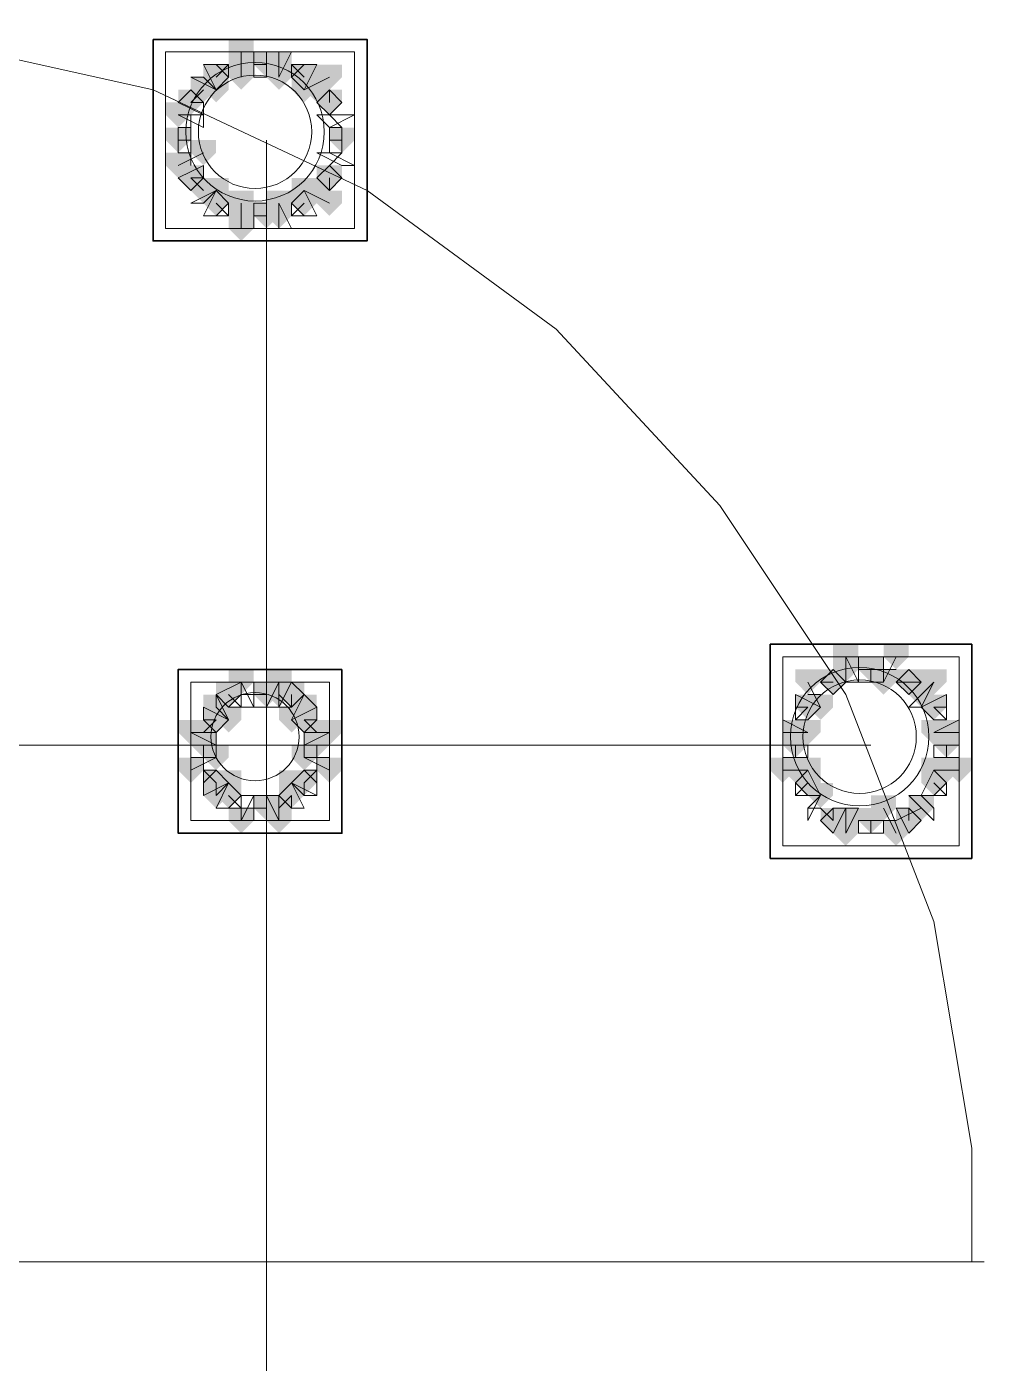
# Model space of a CAD drawing. Header units: millimetres. Extents: x 2315 to 4619, y 1334 to 1897.
# Drawn here: x 4019.39 to 4024.03, y 1554.21 to 1560.69 of the extents above; entities that cross this region are included whole.
import ezdxf

# ---------------------------------------------------------------- set-up
doc = ezdxf.new("R2010")
doc.units = ezdxf.units.MM
for name, color, linetype, true_color in [('PDF_10', 7, 'Continuous', 0x00b85c), ('PDF_AXIS', 7, 'Continuous', 0x00b85c), ('PDF_柱构件', 7, 'Continuous', 0x00b85c), ('PDF_转运站初步方案', 7, 'Continuous', 0x00b85c)]:
    doc.layers.add(name, color=color, linetype=linetype, true_color=true_color)
doc.layers.add('PDF_中心线层', color=1, linetype='Continuous')
doc.layers.add('PDF_粗实线层', color=7, linetype='Continuous')

msp = doc.modelspace()

# ---------------------------------------------------------------- hatches: boundary and pattern name
at = {"layer": 'PDF_10', "transparency": 33554559}
for points in [[(4020.5523, 1560.5703), (4020.4912, 1560.5703), (4020.4912, 1560.5093), (4020.5523, 1560.4482), (4020.6134, 1560.5093), (4020.6134, 1560.5703)], [(4020.5523, 1560.5703), (4020.4912, 1560.5703), (4020.4912, 1560.5093), (4020.5523, 1560.4482), (4020.6134, 1560.5093), (4020.6134, 1560.5703)], [(4020.308, 1560.5093), (4020.2469, 1560.5093), (4020.2469, 1560.4482), (4020.308, 1560.3871), (4020.369, 1560.4482), (4020.369, 1560.5093)], [(4020.308, 1560.5093), (4020.2469, 1560.5093), (4020.2469, 1560.4482), (4020.308, 1560.3871), (4020.369, 1560.4482), (4020.369, 1560.5093)], [(4020.7355, 1560.5093), (4020.6745, 1560.5093), (4020.6745, 1560.4482), (4020.7355, 1560.3871), (4020.7966, 1560.4482), (4020.7966, 1560.5093)], [(4020.7355, 1560.5093), (4020.6745, 1560.5093), (4020.6745, 1560.4482), (4020.7355, 1560.3871), (4020.7966, 1560.4482), (4020.7966, 1560.5093)], [(4020.1858, 1560.3871), (4020.1247, 1560.3871), (4020.1247, 1560.326), (4020.1858, 1560.2649), (4020.2469, 1560.326), (4020.2469, 1560.3871)], [(4020.1858, 1560.3871), (4020.1247, 1560.3871), (4020.1247, 1560.326), (4020.1858, 1560.2649), (4020.2469, 1560.326), (4020.2469, 1560.3871)], [(4020.8577, 1560.3871), (4020.7966, 1560.3871), (4020.7966, 1560.326), (4020.8577, 1560.2649), (4020.9188, 1560.326), (4020.9188, 1560.3871)], [(4020.8577, 1560.3871), (4020.7966, 1560.3871), (4020.7966, 1560.326), (4020.8577, 1560.2649), (4020.9188, 1560.326), (4020.9188, 1560.3871)], [(4020.8577, 1560.3871), (4020.7966, 1560.3871), (4020.7966, 1560.326), (4020.8577, 1560.2649), (4020.9188, 1560.326), (4020.9188, 1560.3871)], [(4020.1247, 1560.2039), (4020.0636, 1560.2039), (4020.0636, 1560.1428), (4020.1247, 1560.0817), (4020.1858, 1560.1428), (4020.1858, 1560.2039)], [(4020.1247, 1560.2039), (4020.0636, 1560.2039), (4020.0636, 1560.1428), (4020.1247, 1560.0817), (4020.1858, 1560.1428), (4020.1858, 1560.2039)], [(4020.9188, 1560.2039), (4020.8577, 1560.2039), (4020.8577, 1560.1428), (4020.9188, 1560.0817), (4020.9799, 1560.1428), (4020.9799, 1560.2039)], [(4020.9188, 1560.2039), (4020.8577, 1560.2039), (4020.8577, 1560.1428), (4020.9188, 1560.0817), (4020.9799, 1560.1428), (4020.9799, 1560.2039)], [(4020.1858, 1560.0206), (4020.1247, 1560.0206), (4020.1247, 1559.9595), (4020.1858, 1559.8985), (4020.2469, 1559.9595), (4020.2469, 1560.0206)], [(4020.1858, 1560.0206), (4020.1247, 1560.0206), (4020.1247, 1559.9595), (4020.1858, 1559.8985), (4020.2469, 1559.9595), (4020.2469, 1560.0206)], [(4020.8577, 1560.0206), (4020.7966, 1560.0206), (4020.7966, 1559.9595), (4020.8577, 1559.8985), (4020.9188, 1559.9595), (4020.9188, 1560.0206)], [(4020.8577, 1560.0206), (4020.7966, 1560.0206), (4020.7966, 1559.9595), (4020.8577, 1559.8985), (4020.9188, 1559.9595), (4020.9188, 1560.0206)], [(4020.8577, 1560.0206), (4020.7966, 1560.0206), (4020.7966, 1559.9595), (4020.8577, 1559.8985), (4020.9188, 1559.9595), (4020.9188, 1560.0206)], [(4020.308, 1559.8985), (4020.2469, 1559.8985), (4020.2469, 1559.8374), (4020.308, 1559.7763), (4020.369, 1559.8374), (4020.369, 1559.8985)], [(4020.308, 1559.8985), (4020.2469, 1559.8985), (4020.2469, 1559.8374), (4020.308, 1559.7763), (4020.369, 1559.8374), (4020.369, 1559.8985)], [(4020.7355, 1559.8985), (4020.6745, 1559.8985), (4020.6745, 1559.8374), (4020.7355, 1559.7763), (4020.7966, 1559.8374), (4020.7966, 1559.8985)], [(4020.7355, 1559.8985), (4020.6745, 1559.8985), (4020.6745, 1559.8374), (4020.7355, 1559.7763), (4020.7966, 1559.8374), (4020.7966, 1559.8985)], [(4020.5523, 1559.8374), (4020.4912, 1559.8374), (4020.4912, 1559.7763), (4020.5523, 1559.7152), (4020.6134, 1559.7763), (4020.6134, 1559.8374)], [(4020.5523, 1559.8374), (4020.4912, 1559.8374), (4020.4912, 1559.7763), (4020.5523, 1559.7152), (4020.6134, 1559.7763), (4020.6134, 1559.8374)], [(4023.4842, 1557.6385), (4023.4231, 1557.6385), (4023.4231, 1557.5774), (4023.4842, 1557.5163), (4023.5453, 1557.5774), (4023.5453, 1557.6385)], [(4023.4842, 1557.6385), (4023.4231, 1557.6385), (4023.4231, 1557.5774), (4023.4842, 1557.5163), (4023.5453, 1557.5774), (4023.5453, 1557.6385)], [(4023.3009, 1557.5774), (4023.2399, 1557.5774), (4023.2399, 1557.5163), (4023.3009, 1557.4552), (4023.362, 1557.5163), (4023.362, 1557.5774)], [(4023.3009, 1557.5774), (4023.2399, 1557.5774), (4023.2399, 1557.5163), (4023.3009, 1557.4552), (4023.362, 1557.5163), (4023.362, 1557.5774)], [(4023.3009, 1557.5774), (4023.2399, 1557.5774), (4023.2399, 1557.5163), (4023.3009, 1557.4552), (4023.362, 1557.5163), (4023.362, 1557.5774)], [(4023.6674, 1557.5774), (4023.6063, 1557.5774), (4023.6063, 1557.5163), (4023.6674, 1557.4552), (4023.7285, 1557.5163), (4023.7285, 1557.5774)], [(4023.6674, 1557.5774), (4023.6063, 1557.5774), (4023.6063, 1557.5163), (4023.6674, 1557.4552), (4023.7285, 1557.5163), (4023.7285, 1557.5774)], [(4023.6674, 1557.5774), (4023.6063, 1557.5774), (4023.6063, 1557.5163), (4023.6674, 1557.4552), (4023.7285, 1557.5163), (4023.7285, 1557.5774)], [(4020.369, 1557.5163), (4020.308, 1557.5163), (4020.308, 1557.4552), (4020.369, 1557.3941), (4020.4301, 1557.4552), (4020.4301, 1557.5163)], [(4020.369, 1557.5163), (4020.308, 1557.5163), (4020.308, 1557.4552), (4020.369, 1557.3941), (4020.4301, 1557.4552), (4020.4301, 1557.5163)], [(4020.5523, 1557.5163), (4020.4912, 1557.5163), (4020.4912, 1557.4552), (4020.5523, 1557.3941), (4020.6134, 1557.4552), (4020.6134, 1557.5163)], [(4020.5523, 1557.5163), (4020.4912, 1557.5163), (4020.4912, 1557.4552), (4020.5523, 1557.3941), (4020.6134, 1557.4552), (4020.6134, 1557.5163)], [(4020.6745, 1557.5163), (4020.6134, 1557.5163), (4020.6134, 1557.4552), (4020.6745, 1557.3941), (4020.7355, 1557.4552), (4020.7355, 1557.5163)], [(4020.6745, 1557.5163), (4020.6134, 1557.5163), (4020.6134, 1557.4552), (4020.6745, 1557.3941), (4020.7355, 1557.4552), (4020.7355, 1557.5163)], [(4023.1788, 1557.4552), (4023.1177, 1557.4552), (4023.1177, 1557.3941), (4023.1788, 1557.333), (4023.2399, 1557.3941), (4023.2399, 1557.4552)], [(4023.1788, 1557.4552), (4023.1177, 1557.4552), (4023.1177, 1557.3941), (4023.1788, 1557.333), (4023.2399, 1557.3941), (4023.2399, 1557.4552)], [(4023.7896, 1557.4552), (4023.7285, 1557.4552), (4023.7285, 1557.3941), (4023.7896, 1557.333), (4023.8507, 1557.3941), (4023.8507, 1557.4552)], [(4023.7896, 1557.4552), (4023.7285, 1557.4552), (4023.7285, 1557.3941), (4023.7896, 1557.333), (4023.8507, 1557.3941), (4023.8507, 1557.4552)], [(4020.308, 1557.3941), (4020.2469, 1557.3941), (4020.2469, 1557.333), (4020.308, 1557.272), (4020.369, 1557.333), (4020.369, 1557.3941)], [(4020.308, 1557.3941), (4020.2469, 1557.3941), (4020.2469, 1557.333), (4020.308, 1557.272), (4020.369, 1557.333), (4020.369, 1557.3941)], [(4020.7355, 1557.3941), (4020.6745, 1557.3941), (4020.6745, 1557.333), (4020.7355, 1557.272), (4020.7966, 1557.333), (4020.7966, 1557.3941)], [(4020.7355, 1557.3941), (4020.6745, 1557.3941), (4020.6745, 1557.333), (4020.7355, 1557.272), (4020.7966, 1557.333), (4020.7966, 1557.3941)], [(4020.2469, 1557.272), (4020.1858, 1557.272), (4020.1858, 1557.2109), (4020.2469, 1557.1498), (4020.308, 1557.2109), (4020.308, 1557.272)], [(4020.2469, 1557.272), (4020.1858, 1557.272), (4020.1858, 1557.2109), (4020.2469, 1557.1498), (4020.308, 1557.2109), (4020.308, 1557.272)], [(4020.2469, 1557.272), (4020.1858, 1557.272), (4020.1858, 1557.2109), (4020.2469, 1557.1498), (4020.308, 1557.2109), (4020.308, 1557.272)], [(4020.7966, 1557.272), (4020.7355, 1557.272), (4020.7355, 1557.2109), (4020.7966, 1557.1498), (4020.8577, 1557.2109), (4020.8577, 1557.272)], [(4020.7966, 1557.272), (4020.7355, 1557.272), (4020.7355, 1557.2109), (4020.7966, 1557.1498), (4020.8577, 1557.2109), (4020.8577, 1557.272)], [(4020.7966, 1557.272), (4020.7355, 1557.272), (4020.7355, 1557.2109), (4020.7966, 1557.1498), (4020.8577, 1557.2109), (4020.8577, 1557.272)], [(4023.1177, 1557.272), (4023.0566, 1557.272), (4023.0566, 1557.2109), (4023.1177, 1557.1498), (4023.1788, 1557.2109), (4023.1788, 1557.272)], [(4023.1177, 1557.272), (4023.0566, 1557.272), (4023.0566, 1557.2109), (4023.1177, 1557.1498), (4023.1788, 1557.2109), (4023.1788, 1557.272)], [(4023.8507, 1557.272), (4023.7896, 1557.272), (4023.7896, 1557.2109), (4023.8507, 1557.1498), (4023.9118, 1557.2109), (4023.9118, 1557.272)], [(4023.8507, 1557.272), (4023.7896, 1557.272), (4023.7896, 1557.2109), (4023.8507, 1557.1498), (4023.9118, 1557.2109), (4023.9118, 1557.272)], [(4023.8507, 1557.272), (4023.7896, 1557.272), (4023.7896, 1557.2109), (4023.8507, 1557.1498), (4023.9118, 1557.2109), (4023.9118, 1557.272)], [(4020.308, 1557.0887), (4020.2469, 1557.0887), (4020.2469, 1557.0276), (4020.308, 1556.9666), (4020.369, 1557.0276), (4020.369, 1557.0887)], [(4020.308, 1557.0887), (4020.2469, 1557.0887), (4020.2469, 1557.0276), (4020.308, 1556.9666), (4020.369, 1557.0276), (4020.369, 1557.0887)], [(4020.369, 1557.0276), (4020.308, 1557.0276), (4020.308, 1556.9666), (4020.369, 1556.9055), (4020.4301, 1556.9666), (4020.4301, 1557.0276)], [(4020.369, 1557.0276), (4020.308, 1557.0276), (4020.308, 1556.9666), (4020.369, 1556.9055), (4020.4301, 1556.9666), (4020.4301, 1557.0276)], [(4020.6745, 1557.0276), (4020.6134, 1557.0276), (4020.6134, 1556.9666), (4020.6745, 1556.9055), (4020.7355, 1556.9666), (4020.7355, 1557.0276)], [(4020.6745, 1557.0276), (4020.6134, 1557.0276), (4020.6134, 1556.9666), (4020.6745, 1556.9055), (4020.7355, 1556.9666), (4020.7355, 1557.0276)], [(4020.7355, 1557.0887), (4020.6745, 1557.0887), (4020.6745, 1557.0276), (4020.7355, 1556.9666), (4020.7966, 1557.0276), (4020.7966, 1557.0887)], [(4020.7355, 1557.0887), (4020.6745, 1557.0887), (4020.6745, 1557.0276), (4020.7355, 1556.9666), (4020.7966, 1557.0276), (4020.7966, 1557.0887)], [(4023.1788, 1557.0887), (4023.1177, 1557.0887), (4023.1177, 1557.0276), (4023.1788, 1556.9666), (4023.2399, 1557.0276), (4023.2399, 1557.0887)], [(4023.1788, 1557.0887), (4023.1177, 1557.0887), (4023.1177, 1557.0276), (4023.1788, 1556.9666), (4023.2399, 1557.0276), (4023.2399, 1557.0887)], [(4023.7896, 1557.0887), (4023.7285, 1557.0887), (4023.7285, 1557.0276), (4023.7896, 1556.9666), (4023.8507, 1557.0276), (4023.8507, 1557.0887)], [(4023.7896, 1557.0887), (4023.7285, 1557.0887), (4023.7285, 1557.0276), (4023.7896, 1556.9666), (4023.8507, 1557.0276), (4023.8507, 1557.0887)], [(4020.5523, 1556.9666), (4020.4912, 1556.9666), (4020.4912, 1556.9055), (4020.5523, 1556.8444), (4020.6134, 1556.9055), (4020.6134, 1556.9666)], [(4020.5523, 1556.9666), (4020.4912, 1556.9666), (4020.4912, 1556.9055), (4020.5523, 1556.8444), (4020.6134, 1556.9055), (4020.6134, 1556.9666)], [(4023.3009, 1556.9055), (4023.2399, 1556.9055), (4023.2399, 1556.8444), (4023.3009, 1556.7833), (4023.362, 1556.8444), (4023.362, 1556.9055)], [(4023.3009, 1556.9055), (4023.2399, 1556.9055), (4023.2399, 1556.8444), (4023.3009, 1556.7833), (4023.362, 1556.8444), (4023.362, 1556.9055)], [(4023.4842, 1556.9055), (4023.4231, 1556.9055), (4023.4231, 1556.8444), (4023.4842, 1556.7833), (4023.5453, 1556.8444), (4023.5453, 1556.9055)], [(4023.4842, 1556.9055), (4023.4231, 1556.9055), (4023.4231, 1556.8444), (4023.4842, 1556.7833), (4023.5453, 1556.8444), (4023.5453, 1556.9055)], [(4023.6674, 1556.9055), (4023.6063, 1556.9055), (4023.6063, 1556.8444), (4023.6674, 1556.7833), (4023.7285, 1556.8444), (4023.7285, 1556.9055)], [(4023.6674, 1556.9055), (4023.6063, 1556.9055), (4023.6063, 1556.8444), (4023.6674, 1556.7833), (4023.7285, 1556.8444), (4023.7285, 1556.9055)]]:
    msp.add_hatch(color=256, dxfattribs=at).paths.add_polyline_path(points)
at = {"layer": 'PDF_柱构件', "transparency": 33554559}
for points in [[(4020.4301, 1560.6314), (4020.369, 1560.6314), (4020.369, 1560.5703), (4020.4301, 1560.5093), (4020.4912, 1560.5703), (4020.4912, 1560.6314)], [(4020.4301, 1560.5703), (4020.369, 1560.5703), (4020.369, 1560.5093), (4020.4301, 1560.4482), (4020.4912, 1560.5093), (4020.4912, 1560.5703)], [(4020.6134, 1560.5703), (4020.5523, 1560.5703), (4020.5523, 1560.5093), (4020.6134, 1560.4482), (4020.6745, 1560.5093), (4020.6745, 1560.5703)], [(4020.4301, 1560.5093), (4020.369, 1560.5093), (4020.369, 1560.4482), (4020.4301, 1560.3871), (4020.4912, 1560.4482), (4020.4912, 1560.5093)], [(4020.6134, 1560.5093), (4020.5523, 1560.5093), (4020.5523, 1560.4482), (4020.6134, 1560.3871), (4020.6745, 1560.4482), (4020.6745, 1560.5093)], [(4020.8577, 1560.5093), (4020.7966, 1560.5093), (4020.7966, 1560.4482), (4020.8577, 1560.3871), (4020.9188, 1560.4482), (4020.9188, 1560.5093)], [(4020.2469, 1560.4482), (4020.1858, 1560.4482), (4020.1858, 1560.3871), (4020.2469, 1560.326), (4020.308, 1560.3871), (4020.308, 1560.4482)], [(4020.308, 1560.4482), (4020.2469, 1560.4482), (4020.2469, 1560.3871), (4020.308, 1560.326), (4020.369, 1560.3871), (4020.369, 1560.4482)], [(4020.7355, 1560.4482), (4020.6745, 1560.4482), (4020.6745, 1560.3871), (4020.7355, 1560.326), (4020.7966, 1560.3871), (4020.7966, 1560.4482)], [(4020.7966, 1560.4482), (4020.7355, 1560.4482), (4020.7355, 1560.3871), (4020.7966, 1560.326), (4020.8577, 1560.3871), (4020.8577, 1560.4482)], [(4020.1247, 1560.326), (4020.0636, 1560.326), (4020.0636, 1560.2649), (4020.1247, 1560.2039), (4020.1858, 1560.2649), (4020.1858, 1560.326)], [(4020.2469, 1560.1428), (4020.1858, 1560.1428), (4020.1858, 1560.0817), (4020.2469, 1560.0206), (4020.308, 1560.0817), (4020.308, 1560.1428)], [(4020.1247, 1560.0817), (4020.0636, 1560.0817), (4020.0636, 1560.0206), (4020.1247, 1559.9595), (4020.1858, 1560.0206), (4020.1858, 1560.0817)], [(4020.2469, 1559.9595), (4020.1858, 1559.9595), (4020.1858, 1559.8985), (4020.2469, 1559.8374), (4020.308, 1559.8985), (4020.308, 1559.9595)], [(4020.308, 1559.9595), (4020.2469, 1559.9595), (4020.2469, 1559.8985), (4020.308, 1559.8374), (4020.369, 1559.8985), (4020.369, 1559.9595)], [(4020.7355, 1559.9595), (4020.6745, 1559.9595), (4020.6745, 1559.8985), (4020.7355, 1559.8374), (4020.7966, 1559.8985), (4020.7966, 1559.9595)], [(4020.7966, 1559.9595), (4020.7355, 1559.9595), (4020.7355, 1559.8985), (4020.7966, 1559.8374), (4020.8577, 1559.8985), (4020.8577, 1559.9595)], [(4020.4301, 1559.8985), (4020.369, 1559.8985), (4020.369, 1559.8374), (4020.4301, 1559.7763), (4020.4912, 1559.8374), (4020.4912, 1559.8985)], [(4020.6134, 1559.8985), (4020.5523, 1559.8985), (4020.5523, 1559.8374), (4020.6134, 1559.7763), (4020.6745, 1559.8374), (4020.6745, 1559.8985)], [(4020.8577, 1559.8985), (4020.7966, 1559.8985), (4020.7966, 1559.8374), (4020.8577, 1559.7763), (4020.9188, 1559.8374), (4020.9188, 1559.8985)], [(4020.4301, 1559.8374), (4020.369, 1559.8374), (4020.369, 1559.7763), (4020.4301, 1559.7152), (4020.4912, 1559.7763), (4020.4912, 1559.8374)], [(4020.6134, 1559.8374), (4020.5523, 1559.8374), (4020.5523, 1559.7763), (4020.6134, 1559.7152), (4020.6745, 1559.7763), (4020.6745, 1559.8374)], [(4020.4301, 1559.7763), (4020.369, 1559.7763), (4020.369, 1559.7152), (4020.4301, 1559.6541), (4020.4912, 1559.7152), (4020.4912, 1559.7763)], [(4023.362, 1557.6995), (4023.3009, 1557.6995), (4023.3009, 1557.6385), (4023.362, 1557.5774), (4023.4231, 1557.6385), (4023.4231, 1557.6995)], [(4023.6063, 1557.6995), (4023.5453, 1557.6995), (4023.5453, 1557.6385), (4023.6063, 1557.5774), (4023.6674, 1557.6385), (4023.6674, 1557.6995)], [(4023.362, 1557.6385), (4023.3009, 1557.6385), (4023.3009, 1557.5774), (4023.362, 1557.5163), (4023.4231, 1557.5774), (4023.4231, 1557.6385)], [(4020.4301, 1557.5774), (4020.369, 1557.5774), (4020.369, 1557.5163), (4020.4301, 1557.4552), (4020.4912, 1557.5163), (4020.4912, 1557.5774)], [(4020.6134, 1557.5774), (4020.5523, 1557.5774), (4020.5523, 1557.5163), (4020.6134, 1557.4552), (4020.6745, 1557.5163), (4020.6745, 1557.5774)], [(4023.1788, 1557.5774), (4023.1177, 1557.5774), (4023.1177, 1557.5163), (4023.1788, 1557.4552), (4023.2399, 1557.5163), (4023.2399, 1557.5774)], [(4023.5453, 1557.5774), (4023.4842, 1557.5774), (4023.4842, 1557.5163), (4023.5453, 1557.4552), (4023.6063, 1557.5163), (4023.6063, 1557.5774)], [(4023.7896, 1557.5774), (4023.7285, 1557.5774), (4023.7285, 1557.5163), (4023.7896, 1557.4552), (4023.8507, 1557.5163), (4023.8507, 1557.5774)], [(4020.6134, 1557.5163), (4020.5523, 1557.5163), (4020.5523, 1557.4552), (4020.6134, 1557.3941), (4020.6745, 1557.4552), (4020.6745, 1557.5163)], [(4023.7285, 1557.5163), (4023.6674, 1557.5163), (4023.6674, 1557.4552), (4023.7285, 1557.3941), (4023.7896, 1557.4552), (4023.7896, 1557.5163)], [(4020.308, 1557.4552), (4020.2469, 1557.4552), (4020.2469, 1557.3941), (4020.308, 1557.333), (4020.369, 1557.3941), (4020.369, 1557.4552)], [(4020.7355, 1557.4552), (4020.6745, 1557.4552), (4020.6745, 1557.3941), (4020.7355, 1557.333), (4020.7966, 1557.3941), (4020.7966, 1557.4552)], [(4023.2399, 1557.4552), (4023.1788, 1557.4552), (4023.1788, 1557.3941), (4023.2399, 1557.333), (4023.3009, 1557.3941), (4023.3009, 1557.4552)], [(4020.369, 1557.3941), (4020.308, 1557.3941), (4020.308, 1557.333), (4020.369, 1557.272), (4020.4301, 1557.333), (4020.4301, 1557.3941)], [(4020.6745, 1557.3941), (4020.6134, 1557.3941), (4020.6134, 1557.333), (4020.6745, 1557.272), (4020.7355, 1557.333), (4020.7355, 1557.3941)], [(4020.1858, 1557.333), (4020.1247, 1557.333), (4020.1247, 1557.272), (4020.1858, 1557.2109), (4020.2469, 1557.272), (4020.2469, 1557.333)], [(4020.2469, 1557.333), (4020.1858, 1557.333), (4020.1858, 1557.272), (4020.2469, 1557.2109), (4020.308, 1557.272), (4020.308, 1557.333)], [(4020.7966, 1557.333), (4020.7355, 1557.333), (4020.7355, 1557.272), (4020.7966, 1557.2109), (4020.8577, 1557.272), (4020.8577, 1557.333)], [(4020.8577, 1557.333), (4020.7966, 1557.333), (4020.7966, 1557.272), (4020.8577, 1557.2109), (4020.9188, 1557.272), (4020.9188, 1557.333)], [(4023.1177, 1557.333), (4023.0566, 1557.333), (4023.0566, 1557.272), (4023.1177, 1557.2109), (4023.1788, 1557.272), (4023.1788, 1557.333)], [(4023.1788, 1557.333), (4023.1177, 1557.333), (4023.1177, 1557.272), (4023.1788, 1557.2109), (4023.2399, 1557.272), (4023.2399, 1557.333)], [(4023.7896, 1557.333), (4023.7285, 1557.333), (4023.7285, 1557.272), (4023.7896, 1557.2109), (4023.8507, 1557.272), (4023.8507, 1557.333)], [(4023.8507, 1557.333), (4023.7896, 1557.333), (4023.7896, 1557.272), (4023.8507, 1557.2109), (4023.9118, 1557.272), (4023.9118, 1557.333)], [(4020.308, 1557.2109), (4020.2469, 1557.2109), (4020.2469, 1557.1498), (4020.308, 1557.0887), (4020.369, 1557.1498), (4020.369, 1557.2109)], [(4020.7355, 1557.2109), (4020.6745, 1557.2109), (4020.6745, 1557.1498), (4020.7355, 1557.0887), (4020.7966, 1557.1498), (4020.7966, 1557.2109)], [(4020.1858, 1557.1498), (4020.1247, 1557.1498), (4020.1247, 1557.0887), (4020.1858, 1557.0276), (4020.2469, 1557.0887), (4020.2469, 1557.1498)], [(4020.8577, 1557.1498), (4020.7966, 1557.1498), (4020.7966, 1557.0887), (4020.8577, 1557.0276), (4020.9188, 1557.0887), (4020.9188, 1557.1498)], [(4023.0566, 1557.1498), (4022.9955, 1557.1498), (4022.9955, 1557.0887), (4023.0566, 1557.0276), (4023.1177, 1557.0887), (4023.1177, 1557.1498)], [(4023.1177, 1557.1498), (4023.0566, 1557.1498), (4023.0566, 1557.0887), (4023.1177, 1557.0276), (4023.1788, 1557.0887), (4023.1788, 1557.1498)], [(4023.1788, 1557.1498), (4023.1177, 1557.1498), (4023.1177, 1557.0887), (4023.1788, 1557.0276), (4023.2399, 1557.0887), (4023.2399, 1557.1498)], [(4023.7896, 1557.1498), (4023.7285, 1557.1498), (4023.7285, 1557.0887), (4023.7896, 1557.0276), (4023.8507, 1557.0887), (4023.8507, 1557.1498)], [(4023.8507, 1557.1498), (4023.7896, 1557.1498), (4023.7896, 1557.0887), (4023.8507, 1557.0276), (4023.9118, 1557.0887), (4023.9118, 1557.1498)], [(4023.9118, 1557.1498), (4023.8507, 1557.1498), (4023.8507, 1557.0887), (4023.9118, 1557.0276), (4023.9728, 1557.0887), (4023.9728, 1557.1498)], [(4020.308, 1557.0276), (4020.2469, 1557.0276), (4020.2469, 1556.9666), (4020.308, 1556.9055), (4020.369, 1556.9666), (4020.369, 1557.0276)], [(4020.369, 1557.0887), (4020.308, 1557.0887), (4020.308, 1557.0276), (4020.369, 1556.9666), (4020.4301, 1557.0276), (4020.4301, 1557.0887)], [(4020.6745, 1557.0887), (4020.6134, 1557.0887), (4020.6134, 1557.0276), (4020.6745, 1556.9666), (4020.7355, 1557.0276), (4020.7355, 1557.0887)], [(4023.2399, 1557.0276), (4023.1788, 1557.0276), (4023.1788, 1556.9666), (4023.2399, 1556.9055), (4023.3009, 1556.9666), (4023.3009, 1557.0276)], [(4020.6134, 1556.9666), (4020.5523, 1556.9666), (4020.5523, 1556.9055), (4020.6134, 1556.8444), (4020.6745, 1556.9055), (4020.6745, 1556.9666)], [(4023.5453, 1556.9666), (4023.4842, 1556.9666), (4023.4842, 1556.9055), (4023.5453, 1556.8444), (4023.6063, 1556.9055), (4023.6063, 1556.9666)], [(4023.7285, 1556.9666), (4023.6674, 1556.9666), (4023.6674, 1556.9055), (4023.7285, 1556.8444), (4023.7896, 1556.9055), (4023.7896, 1556.9666)], [(4020.4301, 1556.9055), (4020.369, 1556.9055), (4020.369, 1556.8444), (4020.4301, 1556.7833), (4020.4912, 1556.8444), (4020.4912, 1556.9055)], [(4020.6134, 1556.9055), (4020.5523, 1556.9055), (4020.5523, 1556.8444), (4020.6134, 1556.7833), (4020.6745, 1556.8444), (4020.6745, 1556.9055)], [(4023.362, 1556.9055), (4023.3009, 1556.9055), (4023.3009, 1556.8444), (4023.362, 1556.7833), (4023.4231, 1556.8444), (4023.4231, 1556.9055)], [(4023.362, 1556.8444), (4023.3009, 1556.8444), (4023.3009, 1556.7833), (4023.362, 1556.7222), (4023.4231, 1556.7833), (4023.4231, 1556.8444)], [(4023.6063, 1556.8444), (4023.5453, 1556.8444), (4023.5453, 1556.7833), (4023.6063, 1556.7222), (4023.6674, 1556.7833), (4023.6674, 1556.8444)]]:
    msp.add_hatch(color=256, dxfattribs=at).paths.add_polyline_path(points)
at = {"layer": 'PDF_转运站初步方案', "transparency": 33554559}
for points in [[(4020.5523, 1560.5703), (4020.4912, 1560.5703), (4020.4912, 1560.5093), (4020.5523, 1560.4482), (4020.6134, 1560.5093), (4020.6134, 1560.5703)], [(4020.5523, 1560.5703), (4020.4912, 1560.5703), (4020.4912, 1560.5093), (4020.5523, 1560.4482), (4020.6134, 1560.5093), (4020.6134, 1560.5703)], [(4020.308, 1560.5093), (4020.2469, 1560.5093), (4020.2469, 1560.4482), (4020.308, 1560.3871), (4020.369, 1560.4482), (4020.369, 1560.5093)], [(4020.308, 1560.5093), (4020.2469, 1560.5093), (4020.2469, 1560.4482), (4020.308, 1560.3871), (4020.369, 1560.4482), (4020.369, 1560.5093)], [(4020.7355, 1560.5093), (4020.6745, 1560.5093), (4020.6745, 1560.4482), (4020.7355, 1560.3871), (4020.7966, 1560.4482), (4020.7966, 1560.5093)], [(4020.7355, 1560.5093), (4020.6745, 1560.5093), (4020.6745, 1560.4482), (4020.7355, 1560.3871), (4020.7966, 1560.4482), (4020.7966, 1560.5093)], [(4020.1858, 1560.3871), (4020.1247, 1560.3871), (4020.1247, 1560.326), (4020.1858, 1560.2649), (4020.2469, 1560.326), (4020.2469, 1560.3871)], [(4020.1858, 1560.3871), (4020.1247, 1560.3871), (4020.1247, 1560.326), (4020.1858, 1560.2649), (4020.2469, 1560.326), (4020.2469, 1560.3871)], [(4020.8577, 1560.3871), (4020.7966, 1560.3871), (4020.7966, 1560.326), (4020.8577, 1560.2649), (4020.9188, 1560.326), (4020.9188, 1560.3871)], [(4020.8577, 1560.3871), (4020.7966, 1560.3871), (4020.7966, 1560.326), (4020.8577, 1560.2649), (4020.9188, 1560.326), (4020.9188, 1560.3871)], [(4020.1247, 1560.2039), (4020.0636, 1560.2039), (4020.0636, 1560.1428), (4020.1247, 1560.0817), (4020.1858, 1560.1428), (4020.1858, 1560.2039)], [(4020.1247, 1560.2039), (4020.0636, 1560.2039), (4020.0636, 1560.1428), (4020.1247, 1560.0817), (4020.1858, 1560.1428), (4020.1858, 1560.2039)], [(4020.9188, 1560.2039), (4020.8577, 1560.2039), (4020.8577, 1560.1428), (4020.9188, 1560.0817), (4020.9799, 1560.1428), (4020.9799, 1560.2039)], [(4020.9188, 1560.2039), (4020.8577, 1560.2039), (4020.8577, 1560.1428), (4020.9188, 1560.0817), (4020.9799, 1560.1428), (4020.9799, 1560.2039)], [(4020.1858, 1560.0206), (4020.1247, 1560.0206), (4020.1247, 1559.9595), (4020.1858, 1559.8985), (4020.2469, 1559.9595), (4020.2469, 1560.0206)], [(4020.1858, 1560.0206), (4020.1247, 1560.0206), (4020.1247, 1559.9595), (4020.1858, 1559.8985), (4020.2469, 1559.9595), (4020.2469, 1560.0206)], [(4020.8577, 1560.0206), (4020.7966, 1560.0206), (4020.7966, 1559.9595), (4020.8577, 1559.8985), (4020.9188, 1559.9595), (4020.9188, 1560.0206)], [(4020.8577, 1560.0206), (4020.7966, 1560.0206), (4020.7966, 1559.9595), (4020.8577, 1559.8985), (4020.9188, 1559.9595), (4020.9188, 1560.0206)], [(4020.308, 1559.8985), (4020.2469, 1559.8985), (4020.2469, 1559.8374), (4020.308, 1559.7763), (4020.369, 1559.8374), (4020.369, 1559.8985)], [(4020.308, 1559.8985), (4020.2469, 1559.8985), (4020.2469, 1559.8374), (4020.308, 1559.7763), (4020.369, 1559.8374), (4020.369, 1559.8985)], [(4020.7355, 1559.8985), (4020.6745, 1559.8985), (4020.6745, 1559.8374), (4020.7355, 1559.7763), (4020.7966, 1559.8374), (4020.7966, 1559.8985)], [(4020.7355, 1559.8985), (4020.6745, 1559.8985), (4020.6745, 1559.8374), (4020.7355, 1559.7763), (4020.7966, 1559.8374), (4020.7966, 1559.8985)], [(4020.5523, 1559.8374), (4020.4912, 1559.8374), (4020.4912, 1559.7763), (4020.5523, 1559.7152), (4020.6134, 1559.7763), (4020.6134, 1559.8374)], [(4020.5523, 1559.8374), (4020.4912, 1559.8374), (4020.4912, 1559.7763), (4020.5523, 1559.7152), (4020.6134, 1559.7763), (4020.6134, 1559.8374)], [(4023.4842, 1557.6385), (4023.4231, 1557.6385), (4023.4231, 1557.5774), (4023.4842, 1557.5163), (4023.5453, 1557.5774), (4023.5453, 1557.6385)], [(4023.4842, 1557.6385), (4023.4231, 1557.6385), (4023.4231, 1557.5774), (4023.4842, 1557.5163), (4023.5453, 1557.5774), (4023.5453, 1557.6385)], [(4023.3009, 1557.5774), (4023.2399, 1557.5774), (4023.2399, 1557.5163), (4023.3009, 1557.4552), (4023.362, 1557.5163), (4023.362, 1557.5774)], [(4023.3009, 1557.5774), (4023.2399, 1557.5774), (4023.2399, 1557.5163), (4023.3009, 1557.4552), (4023.362, 1557.5163), (4023.362, 1557.5774)], [(4023.6674, 1557.5774), (4023.6063, 1557.5774), (4023.6063, 1557.5163), (4023.6674, 1557.4552), (4023.7285, 1557.5163), (4023.7285, 1557.5774)], [(4023.6674, 1557.5774), (4023.6063, 1557.5774), (4023.6063, 1557.5163), (4023.6674, 1557.4552), (4023.7285, 1557.5163), (4023.7285, 1557.5774)], [(4020.369, 1557.5163), (4020.308, 1557.5163), (4020.308, 1557.4552), (4020.369, 1557.3941), (4020.4301, 1557.4552), (4020.4301, 1557.5163)], [(4020.369, 1557.5163), (4020.308, 1557.5163), (4020.308, 1557.4552), (4020.369, 1557.3941), (4020.4301, 1557.4552), (4020.4301, 1557.5163)], [(4020.5523, 1557.5163), (4020.4912, 1557.5163), (4020.4912, 1557.4552), (4020.5523, 1557.3941), (4020.6134, 1557.4552), (4020.6134, 1557.5163)], [(4020.5523, 1557.5163), (4020.4912, 1557.5163), (4020.4912, 1557.4552), (4020.5523, 1557.3941), (4020.6134, 1557.4552), (4020.6134, 1557.5163)], [(4020.6745, 1557.5163), (4020.6134, 1557.5163), (4020.6134, 1557.4552), (4020.6745, 1557.3941), (4020.7355, 1557.4552), (4020.7355, 1557.5163)], [(4020.6745, 1557.5163), (4020.6134, 1557.5163), (4020.6134, 1557.4552), (4020.6745, 1557.3941), (4020.7355, 1557.4552), (4020.7355, 1557.5163)], [(4023.1788, 1557.4552), (4023.1177, 1557.4552), (4023.1177, 1557.3941), (4023.1788, 1557.333), (4023.2399, 1557.3941), (4023.2399, 1557.4552)], [(4023.1788, 1557.4552), (4023.1177, 1557.4552), (4023.1177, 1557.3941), (4023.1788, 1557.333), (4023.2399, 1557.3941), (4023.2399, 1557.4552)], [(4023.7896, 1557.4552), (4023.7285, 1557.4552), (4023.7285, 1557.3941), (4023.7896, 1557.333), (4023.8507, 1557.3941), (4023.8507, 1557.4552)], [(4023.7896, 1557.4552), (4023.7285, 1557.4552), (4023.7285, 1557.3941), (4023.7896, 1557.333), (4023.8507, 1557.3941), (4023.8507, 1557.4552)], [(4020.308, 1557.3941), (4020.2469, 1557.3941), (4020.2469, 1557.333), (4020.308, 1557.272), (4020.369, 1557.333), (4020.369, 1557.3941)], [(4020.308, 1557.3941), (4020.2469, 1557.3941), (4020.2469, 1557.333), (4020.308, 1557.272), (4020.369, 1557.333), (4020.369, 1557.3941)], [(4020.7355, 1557.3941), (4020.6745, 1557.3941), (4020.6745, 1557.333), (4020.7355, 1557.272), (4020.7966, 1557.333), (4020.7966, 1557.3941)], [(4020.7355, 1557.3941), (4020.6745, 1557.3941), (4020.6745, 1557.333), (4020.7355, 1557.272), (4020.7966, 1557.333), (4020.7966, 1557.3941)], [(4020.2469, 1557.272), (4020.1858, 1557.272), (4020.1858, 1557.2109), (4020.2469, 1557.1498), (4020.308, 1557.2109), (4020.308, 1557.272)], [(4020.2469, 1557.272), (4020.1858, 1557.272), (4020.1858, 1557.2109), (4020.2469, 1557.1498), (4020.308, 1557.2109), (4020.308, 1557.272)], [(4020.7966, 1557.272), (4020.7355, 1557.272), (4020.7355, 1557.2109), (4020.7966, 1557.1498), (4020.8577, 1557.2109), (4020.8577, 1557.272)], [(4020.7966, 1557.272), (4020.7355, 1557.272), (4020.7355, 1557.2109), (4020.7966, 1557.1498), (4020.8577, 1557.2109), (4020.8577, 1557.272)], [(4023.1177, 1557.272), (4023.0566, 1557.272), (4023.0566, 1557.2109), (4023.1177, 1557.1498), (4023.1788, 1557.2109), (4023.1788, 1557.272)], [(4023.1177, 1557.272), (4023.0566, 1557.272), (4023.0566, 1557.2109), (4023.1177, 1557.1498), (4023.1788, 1557.2109), (4023.1788, 1557.272)], [(4023.8507, 1557.272), (4023.7896, 1557.272), (4023.7896, 1557.2109), (4023.8507, 1557.1498), (4023.9118, 1557.2109), (4023.9118, 1557.272)], [(4023.8507, 1557.272), (4023.7896, 1557.272), (4023.7896, 1557.2109), (4023.8507, 1557.1498), (4023.9118, 1557.2109), (4023.9118, 1557.272)], [(4020.308, 1557.0887), (4020.2469, 1557.0887), (4020.2469, 1557.0276), (4020.308, 1556.9666), (4020.369, 1557.0276), (4020.369, 1557.0887)], [(4020.308, 1557.0887), (4020.2469, 1557.0887), (4020.2469, 1557.0276), (4020.308, 1556.9666), (4020.369, 1557.0276), (4020.369, 1557.0887)], [(4020.369, 1557.0276), (4020.308, 1557.0276), (4020.308, 1556.9666), (4020.369, 1556.9055), (4020.4301, 1556.9666), (4020.4301, 1557.0276)], [(4020.369, 1557.0276), (4020.308, 1557.0276), (4020.308, 1556.9666), (4020.369, 1556.9055), (4020.4301, 1556.9666), (4020.4301, 1557.0276)], [(4020.6745, 1557.0276), (4020.6134, 1557.0276), (4020.6134, 1556.9666), (4020.6745, 1556.9055), (4020.7355, 1556.9666), (4020.7355, 1557.0276)], [(4020.6745, 1557.0276), (4020.6134, 1557.0276), (4020.6134, 1556.9666), (4020.6745, 1556.9055), (4020.7355, 1556.9666), (4020.7355, 1557.0276)], [(4020.7355, 1557.0887), (4020.6745, 1557.0887), (4020.6745, 1557.0276), (4020.7355, 1556.9666), (4020.7966, 1557.0276), (4020.7966, 1557.0887)], [(4020.7355, 1557.0887), (4020.6745, 1557.0887), (4020.6745, 1557.0276), (4020.7355, 1556.9666), (4020.7966, 1557.0276), (4020.7966, 1557.0887)], [(4023.1788, 1557.0887), (4023.1177, 1557.0887), (4023.1177, 1557.0276), (4023.1788, 1556.9666), (4023.2399, 1557.0276), (4023.2399, 1557.0887)], [(4023.1788, 1557.0887), (4023.1177, 1557.0887), (4023.1177, 1557.0276), (4023.1788, 1556.9666), (4023.2399, 1557.0276), (4023.2399, 1557.0887)], [(4023.7896, 1557.0887), (4023.7285, 1557.0887), (4023.7285, 1557.0276), (4023.7896, 1556.9666), (4023.8507, 1557.0276), (4023.8507, 1557.0887)], [(4023.7896, 1557.0887), (4023.7285, 1557.0887), (4023.7285, 1557.0276), (4023.7896, 1556.9666), (4023.8507, 1557.0276), (4023.8507, 1557.0887)], [(4020.5523, 1556.9666), (4020.4912, 1556.9666), (4020.4912, 1556.9055), (4020.5523, 1556.8444), (4020.6134, 1556.9055), (4020.6134, 1556.9666)], [(4020.5523, 1556.9666), (4020.4912, 1556.9666), (4020.4912, 1556.9055), (4020.5523, 1556.8444), (4020.6134, 1556.9055), (4020.6134, 1556.9666)], [(4023.3009, 1556.9055), (4023.2399, 1556.9055), (4023.2399, 1556.8444), (4023.3009, 1556.7833), (4023.362, 1556.8444), (4023.362, 1556.9055)], [(4023.3009, 1556.9055), (4023.2399, 1556.9055), (4023.2399, 1556.8444), (4023.3009, 1556.7833), (4023.362, 1556.8444), (4023.362, 1556.9055)], [(4023.4842, 1556.9055), (4023.4231, 1556.9055), (4023.4231, 1556.8444), (4023.4842, 1556.7833), (4023.5453, 1556.8444), (4023.5453, 1556.9055)], [(4023.4842, 1556.9055), (4023.4231, 1556.9055), (4023.4231, 1556.8444), (4023.4842, 1556.7833), (4023.5453, 1556.8444), (4023.5453, 1556.9055)], [(4023.6674, 1556.9055), (4023.6063, 1556.9055), (4023.6063, 1556.8444), (4023.6674, 1556.7833), (4023.7285, 1556.8444), (4023.7285, 1556.9055)], [(4023.6674, 1556.9055), (4023.6063, 1556.9055), (4023.6063, 1556.8444), (4023.6674, 1556.7833), (4023.7285, 1556.8444), (4023.7285, 1556.9055)]]:
    msp.add_hatch(color=256, dxfattribs=at).paths.add_polyline_path(points)

# ---------------------------------------------------------------- linework, layer by layer
at = {"layer": 'PDF_10', "lineweight": 18}
for points in [[(4020.4912, 1560.5093), (4020.5523, 1560.5093), (4020.5523, 1560.5703)], [(4020.308, 1560.4482), (4020.369, 1560.5093)], [(4020.369, 1560.4482), (4020.308, 1560.5093)], [(4020.6745, 1560.5093), (4020.7355, 1560.4482)], [(4020.6745, 1560.4482), (4020.7355, 1560.5093)], [(4020.2469, 1560.326), (4020.1858, 1560.326), (4020.2469, 1560.3871)], [(4020.8577, 1560.3871), (4020.8577, 1560.326)], [(4020.1247, 1560.0817), (4020.1247, 1560.2039)], [(4020.9188, 1560.2039), (4020.9188, 1560.0817)], [(4020.1858, 1560.1428), (4020.1247, 1560.1428)], [(4020.8577, 1560.1428), (4020.9188, 1560.1428)], [(4020.2469, 1559.8985), (4020.1858, 1559.9595), (4020.2469, 1559.9595)], [(4020.8577, 1559.9595), (4020.8577, 1559.8985)], [(4020.369, 1559.7763), (4020.308, 1559.8374)], [(4020.369, 1559.8374), (4020.308, 1559.7763)], [(4020.7355, 1559.8374), (4020.6745, 1559.7763)], [(4020.6745, 1559.8374), (4020.7355, 1559.7763)], [(4020.5523, 1559.7152), (4020.5523, 1559.7763), (4020.4912, 1559.7763)], [(4023.5453, 1557.5774), (4023.4231, 1557.5774)], [(4023.4842, 1557.5163), (4023.4842, 1557.5774)], [(4020.5523, 1557.5163), (4020.5523, 1557.4552), (4020.4912, 1557.4552)], [(4023.3009, 1557.5163), (4023.2399, 1557.5163)], [(4023.7285, 1557.5163), (4023.6063, 1557.5163)], [(4020.4301, 1557.4552), (4020.369, 1557.3941)], [(4020.4301, 1557.3941), (4020.369, 1557.4552)], [(4020.6745, 1557.4552), (4020.6745, 1557.3941), (4020.6134, 1557.4552)], [(4023.1177, 1557.3941), (4023.1788, 1557.3941), (4023.1177, 1557.333)], [(4023.8507, 1557.333), (4023.7896, 1557.3941), (4023.8507, 1557.3941)], [(4020.2469, 1557.333), (4020.308, 1557.333), (4020.2469, 1557.272)], [(4020.7966, 1557.272), (4020.7355, 1557.333), (4020.7966, 1557.333)], [(4020.2469, 1557.2109), (4020.2469, 1557.1498)], [(4020.7966, 1557.1498), (4020.7966, 1557.2109)], [(4023.0566, 1557.2109), (4023.1177, 1557.2109), (4023.1177, 1557.1498)], [(4023.8507, 1557.1498), (4023.8507, 1557.2109)], [(4020.2469, 1557.0887), (4020.308, 1557.0276)], [(4020.308, 1557.0887), (4020.2469, 1557.0276)], [(4020.7355, 1557.0276), (4020.7966, 1557.0887)], [(4020.7355, 1557.0887), (4020.7966, 1557.0276)], [(4023.1177, 1557.0276), (4023.1788, 1556.9666)], [(4023.1788, 1557.0276), (4023.1177, 1556.9666)], [(4023.7896, 1556.9666), (4023.8507, 1557.0276)], [(4023.7896, 1557.0276), (4023.8507, 1556.9666)], [(4020.369, 1556.9666), (4020.4301, 1556.9055)], [(4020.4301, 1556.9666), (4020.369, 1556.9055)], [(4020.4912, 1556.9055), (4020.5523, 1556.9055), (4020.5523, 1556.9666)], [(4020.6134, 1556.9055), (4020.6745, 1556.9666), (4020.6745, 1556.9055)], [(4023.2399, 1556.9055), (4023.3009, 1556.8444), (4023.3009, 1556.9055)], [(4023.6063, 1556.8444), (4023.7285, 1556.9055)], [(4023.6674, 1556.9055), (4023.6674, 1556.8444)], [(4023.4231, 1556.8444), (4023.5453, 1556.8444)], [(4023.4842, 1556.8444), (4023.4842, 1556.7833)]]:
    msp.add_lwpolyline(points, dxfattribs=at)
at = {"layer": 'PDF_AXIS', "lineweight": 18}
for points in [[(4020.0636, 1560.5703), (4020.0636, 1559.7152), (4020.9799, 1559.7152), (4020.9799, 1560.5703)], [(4023.9118, 1557.6385), (4023.9118, 1556.7222), (4023.0566, 1556.7222), (4023.0566, 1557.6385)], [(4020.8577, 1557.5163), (4020.8577, 1556.8444), (4020.1858, 1556.8444), (4020.1858, 1557.5163)]]:
    msp.add_lwpolyline(points, close=True, dxfattribs=at)
at = {"layer": 'PDF_中心线层', "color": 112, "lineweight": 18, "true_color": 0x00b85c}
for points in [[(4023.9728, 1554.7066), (4023.9728, 1555.2563), (4023.7896, 1556.3557), (4023.362, 1557.4552), (4022.7512, 1558.3714), (4021.9572, 1559.2266), (4021.0409, 1559.8985), (4020.0026, 1560.3871), (4018.9031, 1560.6314), (4017.7426, 1560.6925), (4016.582, 1560.5093), (4015.5436, 1560.1428), (4014.9939, 1559.8374)], [(4020.5523, 1549.2093), (4020.5523, 1560.1428)], [(4023.4842, 1557.2109), (4012.5507, 1557.2109)], [(4012.0009, 1554.7066), (4024.0339, 1554.7066), (4012.0009, 1554.7066)]]:
    msp.add_lwpolyline(points, dxfattribs=at)
msp.add_arc((4017.9968, 1554.6804), 5.9959, 179.7499, 300.5105, dxfattribs=at)
at = {"layer": 'PDF_柱构件', "lineweight": 18}
for points in [[(4020.4301, 1560.5703), (4020.4301, 1560.4482)], [(4020.4912, 1560.4482), (4020.5523, 1560.4482), (4020.5523, 1560.5703), (4020.4912, 1560.5703)], [(4020.6134, 1560.5703), (4020.6134, 1560.4482), (4020.6745, 1560.5703)], [(4020.308, 1560.3871), (4020.369, 1560.4482), (4020.369, 1560.5093), (4020.2469, 1560.5093)], [(4020.6745, 1560.4482), (4020.7355, 1560.3871), (4020.7966, 1560.5093), (4020.6745, 1560.5093)], [(4020.1858, 1560.4482), (4020.308, 1560.3871), (4020.2469, 1560.4482)], [(4020.8577, 1560.4482), (4020.7355, 1560.3871)], [(4020.2469, 1560.2649), (4020.2469, 1560.326), (4020.1858, 1560.3871), (4020.1247, 1560.326)], [(4020.7966, 1560.326), (4020.8577, 1560.2649), (4020.9188, 1560.326), (4020.8577, 1560.3871)], [(4020.1247, 1560.2649), (4020.2469, 1560.2039), (4020.2469, 1560.2649)], [(4020.1858, 1560.0817), (4020.1858, 1560.2039), (4020.1247, 1560.2039), (4020.1247, 1560.0817)], [(4020.9188, 1560.2649), (4020.7966, 1560.2649), (4020.8577, 1560.2039), (4020.9799, 1560.2649)], [(4020.8577, 1560.2039), (4020.8577, 1560.0817), (4020.9188, 1560.0817), (4020.9188, 1560.2039)], [(4020.1247, 1560.0206), (4020.2469, 1560.0817)], [(4020.9799, 1560.0206), (4020.8577, 1560.0817), (4020.7966, 1560.0817), (4020.9188, 1560.0206)], [(4020.2469, 1559.9595), (4020.2469, 1560.0206), (4020.1247, 1559.9595), (4020.1858, 1559.8985)], [(4020.8577, 1560.0206), (4020.7966, 1559.9595), (4020.8577, 1559.8985), (4020.9188, 1559.9595)], [(4020.2469, 1559.8374), (4020.308, 1559.8985), (4020.1858, 1559.8374)], [(4020.369, 1559.8374), (4020.308, 1559.8985), (4020.2469, 1559.7763), (4020.369, 1559.7763)], [(4020.7355, 1559.8985), (4020.6745, 1559.8374), (4020.6745, 1559.7763), (4020.7966, 1559.7763)], [(4020.8577, 1559.8374), (4020.7355, 1559.8985)], [(4020.4301, 1559.7152), (4020.4301, 1559.8374)], [(4020.5523, 1559.8374), (4020.4912, 1559.8374), (4020.4912, 1559.7152), (4020.5523, 1559.7152)], [(4020.6745, 1559.7152), (4020.6134, 1559.8374), (4020.6134, 1559.7152)], [(4023.362, 1557.6385), (4023.4231, 1557.5163), (4023.362, 1557.5163)], [(4023.5453, 1557.5163), (4023.4231, 1557.5163), (4023.4231, 1557.6385), (4023.5453, 1557.6385)], [(4023.6063, 1557.6385), (4023.5453, 1557.5163)], [(4023.362, 1557.5163), (4023.3009, 1557.4552), (4023.2399, 1557.5163), (4023.3009, 1557.5774)], [(4023.6674, 1557.4552), (4023.6063, 1557.5163), (4023.6674, 1557.5774), (4023.7285, 1557.5163)], [(4020.4301, 1557.3941), (4020.369, 1557.3941), (4020.308, 1557.4552), (4020.4301, 1557.5163)], [(4020.4301, 1557.5163), (4020.4912, 1557.3941), (4020.4301, 1557.3941)], [(4020.5523, 1557.3941), (4020.4912, 1557.3941), (4020.4912, 1557.5163), (4020.5523, 1557.5163)], [(4020.6134, 1557.5163), (4020.6134, 1557.3941), (4020.5523, 1557.3941)], [(4020.6745, 1557.3941), (4020.6134, 1557.3941), (4020.6745, 1557.5163), (4020.7355, 1557.4552)], [(4023.1788, 1557.5163), (4023.2399, 1557.3941)], [(4023.7896, 1557.5163), (4023.7285, 1557.3941), (4023.6674, 1557.3941)], [(4020.308, 1557.4552), (4020.369, 1557.333), (4020.308, 1557.3941)], [(4020.7966, 1557.3941), (4020.6745, 1557.333), (4020.7355, 1557.4552)], [(4023.2399, 1557.3941), (4023.1788, 1557.333), (4023.1177, 1557.333), (4023.1177, 1557.4552)], [(4023.7896, 1557.333), (4023.7285, 1557.3941), (4023.8507, 1557.4552), (4023.8507, 1557.333)], [(4020.369, 1557.333), (4020.308, 1557.272), (4020.2469, 1557.333), (4020.2469, 1557.3941)], [(4020.7355, 1557.272), (4020.6745, 1557.333), (4020.7966, 1557.3941), (4020.7966, 1557.333)], [(4023.0566, 1557.333), (4023.1788, 1557.272), (4023.0566, 1557.272)], [(4023.9118, 1557.272), (4023.7896, 1557.272), (4023.9118, 1557.333)], [(4020.1858, 1557.272), (4020.308, 1557.272), (4020.308, 1557.2109)], [(4020.8577, 1557.272), (4020.7355, 1557.2109), (4020.7355, 1557.272)], [(4020.308, 1557.2109), (4020.308, 1557.1498), (4020.1858, 1557.1498), (4020.1858, 1557.2109)], [(4020.7355, 1557.1498), (4020.7355, 1557.2109), (4020.8577, 1557.2109), (4020.8577, 1557.1498)], [(4023.1788, 1557.2109), (4023.1788, 1557.1498), (4023.0566, 1557.1498), (4023.0566, 1557.2109)], [(4023.7896, 1557.1498), (4023.7896, 1557.2109), (4023.9118, 1557.2109), (4023.9118, 1557.1498)], [(4020.1858, 1557.0887), (4020.308, 1557.1498)], [(4020.8577, 1557.0887), (4020.7355, 1557.1498)], [(4020.308, 1557.0887), (4020.369, 1557.0276), (4020.2469, 1556.9666), (4020.2469, 1557.0887)], [(4020.308, 1556.9666), (4020.369, 1557.0276)], [(4020.369, 1557.0276), (4020.4301, 1556.9666), (4020.4301, 1556.9055), (4020.308, 1556.9055)], [(4020.6134, 1556.9666), (4020.6745, 1557.0276), (4020.7355, 1556.9055), (4020.6745, 1556.9055)], [(4020.6745, 1557.0276), (4020.7355, 1557.0887), (4020.7966, 1557.0887), (4020.7966, 1556.9666)], [(4023.0566, 1557.0887), (4023.1788, 1557.0887)], [(4023.1788, 1557.0887), (4023.2399, 1556.9666), (4023.1177, 1556.9666), (4023.1177, 1557.0276)], [(4023.7285, 1556.9666), (4023.7896, 1557.0887), (4023.8507, 1557.0276), (4023.8507, 1556.9666)], [(4023.9118, 1557.0887), (4023.7896, 1557.0887)], [(4020.4301, 1556.8444), (4020.4301, 1556.9666), (4020.4912, 1556.9666)], [(4020.4912, 1556.9666), (4020.5523, 1556.9666), (4020.5523, 1556.8444), (4020.4912, 1556.8444)], [(4020.6134, 1556.8444), (4020.5523, 1556.9666), (4020.6134, 1556.9666)], [(4023.7896, 1556.8444), (4023.6674, 1556.9666), (4023.7285, 1556.9666), (4023.7896, 1556.9055)], [(4023.3009, 1556.9055), (4023.362, 1556.9055), (4023.3009, 1556.7833), (4023.2399, 1556.8444)], [(4023.362, 1556.7833), (4023.362, 1556.9055), (4023.4231, 1556.9055)], [(4023.6063, 1556.7833), (4023.5453, 1556.9055)], [(4023.6063, 1556.9055), (4023.6674, 1556.9055), (4023.7285, 1556.8444), (4023.6674, 1556.7833)], [(4023.4231, 1556.8444), (4023.5453, 1556.8444), (4023.5453, 1556.7833), (4023.4231, 1556.7833)]]:
    msp.add_lwpolyline(points, close=True, dxfattribs=at)
for points in [[(4020.1858, 1560.2039), (4020.1858, 1560.2649)], [(4020.8577, 1560.2649), (4020.9188, 1560.2039)], [(4020.1858, 1560.0206), (4020.1858, 1560.0817)], [(4020.9188, 1560.0817), (4020.8577, 1560.0206)], [(4023.6063, 1557.5774), (4023.5453, 1557.5774)], [(4020.4912, 1557.4552), (4020.4301, 1557.4552)], [(4023.2399, 1557.4552), (4023.1788, 1557.4552)], [(4020.2469, 1557.1498), (4020.2469, 1557.0887)], [(4020.7966, 1557.0887), (4020.7966, 1557.1498)], [(4020.308, 1557.0276), (4020.308, 1556.9666)], [(4020.7355, 1556.9666), (4020.6745, 1557.0276), (4020.7966, 1556.9666), (4020.7355, 1556.9666), (4020.7355, 1557.0276)], [(4023.1788, 1556.9055), (4023.2399, 1556.9666), (4023.1788, 1556.8444), (4023.1788, 1556.9055), (4023.2399, 1556.9055)], [(4020.4301, 1556.9055), (4020.4912, 1556.9055)], [(4023.5453, 1556.8444), (4023.6063, 1556.8444)]]:
    msp.add_lwpolyline(points, dxfattribs=at)
at = {"layer": 'PDF_粗实线层', "color": 112, "lineweight": 35, "true_color": 0x00b85c}
for points in [[(4020.0026, 1560.6314), (4020.0026, 1559.6541), (4021.0409, 1559.6541), (4021.0409, 1560.6314)], [(4023.9728, 1557.6995), (4023.9728, 1556.6612), (4022.9955, 1556.6612), (4022.9955, 1557.6995)], [(4020.9188, 1557.5774), (4020.1247, 1557.5774), (4020.1247, 1556.7833), (4020.9188, 1556.7833)]]:
    msp.add_lwpolyline(points, close=True, dxfattribs=at)
at = {"layer": 'PDF_转运站初步方案', "lineweight": 18}
for centre, radius in [((4020.4972, 1560.1834), 0.3359), ((4020.4972, 1560.1834), 0.2749), ((4023.4293, 1557.2514), 0.3359), ((4023.4293, 1557.2514), 0.2749), ((4020.4972, 1557.2514), 0.2138), ((4020.4972, 1557.2514), 0.2138)]:
    msp.add_circle(centre, radius, dxfattribs=at)

doc.saveas('drawing.dxf')
